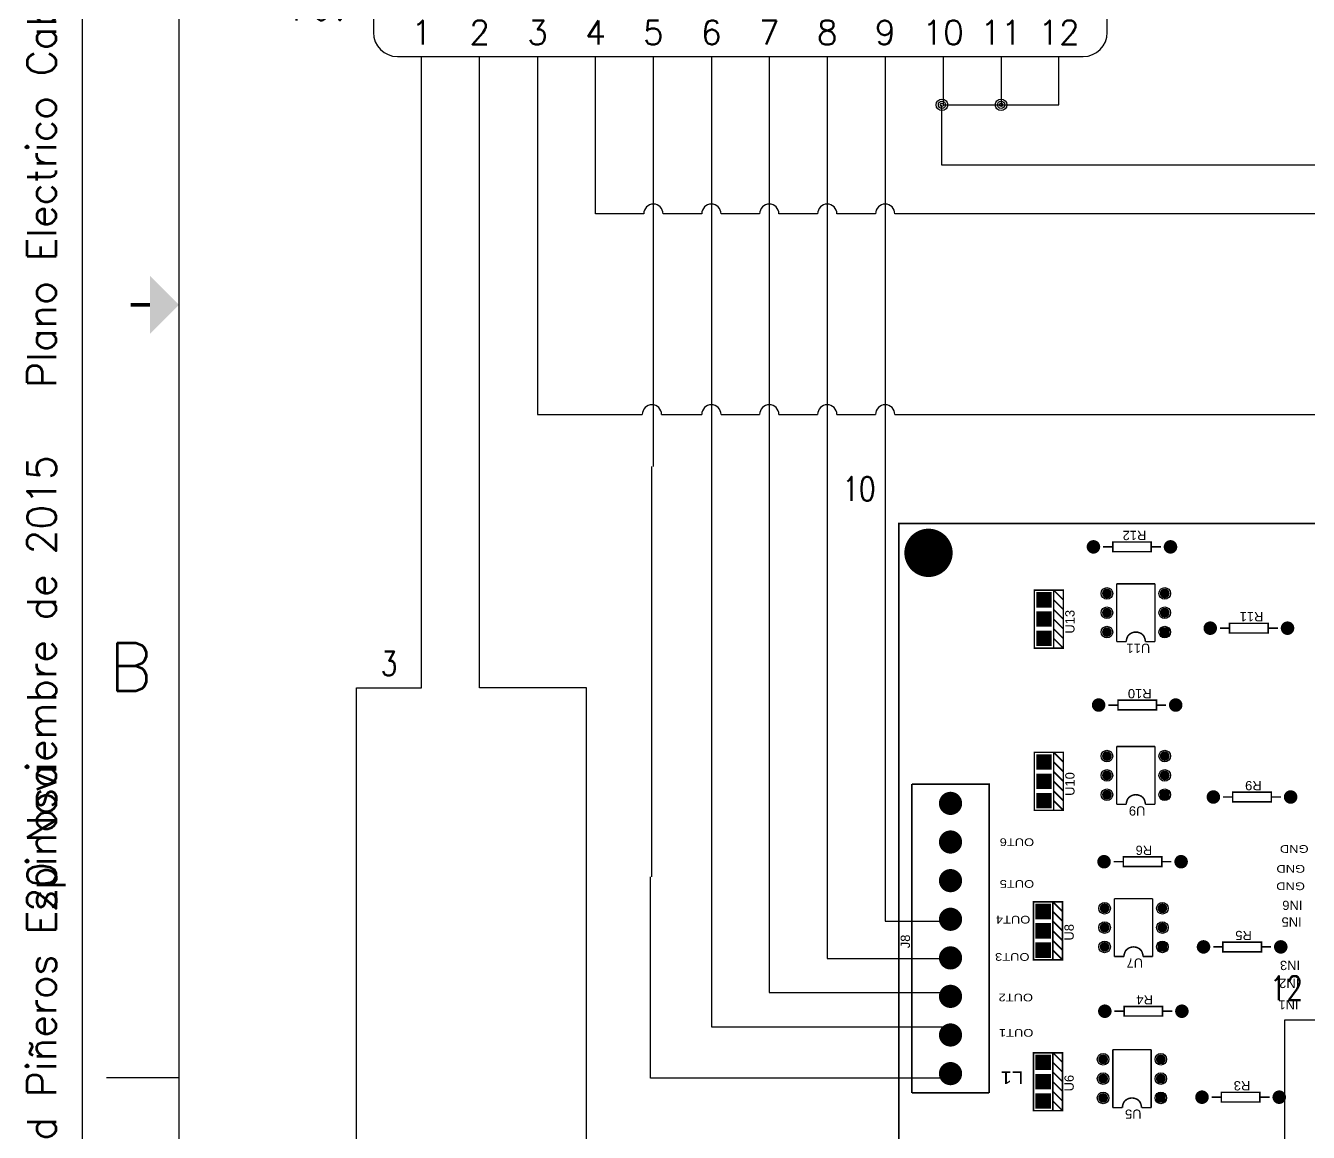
# Model space of a CAD drawing. Header units: inches. Extents: x -0.3 to 21, y 0 to 16.
# Drawn here: x -0.29 to 6.35, y 3.72 to 9.45 of the extents above; entities that cross this region are included whole.
import ezdxf
from ezdxf.enums import TextEntityAlignment as Align

# ---------------------------------------------------------------- set-up
doc = ezdxf.new("R2010")
doc.units = ezdxf.units.IN
doc.header["$MEASUREMENT"] = 0
for name, color, linetype in [('12632256', 7, 'Continuous'), ('BLK_18AWG', 7, 'Continuous'), ('MISC', 250, 'Continuous'), ('SYMS', 7, 'Continuous'), ('TAGS', 250, 'Continuous'), ('TERMS', 250, 'Continuous'), ('Title Block', 7, 'Continuous'), ('Viewport', 7, 'Continuous'), ('WIRENO', 250, 'Continuous')]:
    doc.layers.add(name, color=color, linetype=linetype)
doc.styles.add('Roman', font='romans')
doc.styles.add('WD', font='romans.shx')

# ---------------------------------------------------------------- blocks, each defined once
blk = doc.blocks.new('ANSI_border_C')
at = {"layer": 'Title Block'}
for p, q in [((0, 16), (0, 0)), ((0.5, 15.25), (0.5, 0.75)), ((0.125, 4), (0.5, 4))]:
    blk.add_line(p, q, dxfattribs=at)
at = {"layer": 'Title Block', "const_width": 0.02}
blk.add_lwpolyline([(0.25, 8), (0.35, 8)], dxfattribs=at)
at = {"layer": 'Title Block'}
blk.add_solid([(0.35, 7.85), (0.35, 8.15), (0.5, 8)], dxfattribs=at)
at = {"layer": 'Title Block', "style": 'Roman'}
blk.add_text('B', height=0.25, dxfattribs=at).set_placement((0.25, 6.125), align=Align.MIDDLE_CENTER)
blk = doc.blocks.new('ANSI_tblock_desc_C')
at = {"color": 0, "style": 'Roman', "flags": 8}
for tag, p in [('FNAME', (-20.6363, 6.8195)), ('REVDATE', (-20.6363, 4.1057)), ('USER', (-20.6363, 1.4768))]:
    blk.add_attdef(tag, p, '', height=0.15, rotation=90, dxfattribs=at)
at = {"style": 'WD'}
for tag, p in [('PROJDESC', (-2.125, 1.5)), ('TITLE1', (-2.125, 1.095)), ('TITLE2', (-2.125, 0.785))]:
    blk.add_attdef(tag, text='', height=0.08, dxfattribs=at).set_placement(p, align=Align.CENTER)
for tag, p in [('FSCM_NO', (-3.4004, 0.3365)), ('DWG_NO', (-1.6588, 0.3365)), ('SIZE', (-4.1624, 0.3198)), ('REV', (-0.2648, 0.3031)), ('SCALE', (-3.6344, 0.0688)), ('SHEET', (-0.8829, 0.0925))]:
    blk.add_attdef(tag, p, '', height=0.065, dxfattribs=at)
at = {"style": 'WD', "flags": 1}
blk.add_attdef('WD_TB', (-5.5702, 0.1772), '', height=0.086, dxfattribs=at)
blk = doc.blocks.new('EPAD')
at = {"const_width": 0.5}
blk.add_lwpolyline([(-0.25, 0, 1), (0.25, 0, 1)], format="xyb", close=True, dxfattribs=at)
blk = doc.blocks.new('RPAD')
blk.add_trace([(-0.5, -0.5), (-0.5, 0.5), (0.5, -0.5), (0.5, 0.5)])
blk = doc.blocks.new('VCN1_1PJ_2C36')
at = {"layer": 'SYMS'}
for p, q in [((-0.25, 0.25), (-0.25, -0.125)), ((3.55, 0.25), (-0.25, 0.25)), ((3.55, -0.125), (3.55, 0.25)), ((-0.25, 0), (3.55, 0)), ((-0.125, -0.25), (3.425, -0.25))]:
    blk.add_line(p, q, dxfattribs=at)
for centre, start, end in [((-0.125, -0.125), 180, 270), ((3.425, -0.125), 270, 360)]:
    blk.add_arc(centre, 0.125, start, end, dxfattribs=at)
at = {"style": 'WD', "flags": 1}
blk.add_attdef('WD_JUMPERS', (0, 0), '', height=0.01, dxfattribs=at)
at = {"layer": 'SYMS', "linetype": 'Continuous', "style": 'WD', "flags": 8}
for tag, p in [('TERMDESC01J', (-0.05, 0.35)), ('TERMDESC02J', (0.25, 0.35)), ('TERMDESC03J', (0.55, 0.35)), ('TERMDESC04J', (0.85, 0.35)), ('TERMDESC05J', (1.15, 0.35)), ('TERMDESC06J', (1.45, 0.35)), ('TERMDESC07J', (1.75, 0.35)), ('TERMDESC08J', (2.05, 0.35)), ('TERMDESC09J', (2.35, 0.35)), ('TERMDESC10J', (2.65, 0.35)), ('TERMDESC11J', (2.95, 0.35)), ('TERMDESC12J', (3.25, 0.35))]:
    blk.add_attdef(tag, p, '', height=0.1, rotation=90, dxfattribs=at)
for tag, p in [('X2WIRE01J', (0.05, 0.35)), ('X2WIRE02J', (0.35, 0.35)), ('X2WIRE03J', (0.65, 0.35)), ('X2WIRE04J', (0.95, 0.35)), ('X2WIRE05J', (1.25, 0.35)), ('X2WIRE06J', (1.55, 0.35)), ('X2WIRE07J', (1.85, 0.35)), ('X2WIRE08J', (2.15, 0.35)), ('X2WIRE09J', (2.45, 0.35)), ('X2WIRE10J', (2.75, 0.35)), ('X2WIRE11J', (3.05, 0.35)), ('X2WIRE12J', (3.35, 0.35))]:
    blk.add_attdef(tag, text='', height=0.1, rotation=90, dxfattribs=at).set_placement(p, align=Align.TOP_LEFT)
at = {"layer": 'SYMS', "style": 'WD', "width": 0.7}
for tag, p in [('INST', (-0.3813, 0.8123)), ('LOC', (-0.3813, 0.6427)), ('DESC1', (-0.375, 0.4687)), ('DESC2', (-0.375, 0.2875)), ('DESC3', (-0.375, 0.1125)), ('XREF', (-0.375, -0.2375))]:
    blk.add_attdef(tag, text='', height=0.125, dxfattribs=at).set_placement(p, align=Align.RIGHT)
at = {"layer": 'SYMS', "style": 'WD'}
for tag, p, flags in [('ACE_FLAG', (-0.2071, 0.4342), 9), ('FAMILY', (-0.1942, 0.4074), 9), ('X2TERM01J', (0, 0.25), 1), ('X2TERM02J', (0.3, 0.25), 1), ('X2TERM03J', (0.6, 0.25), 1), ('X2TERM04J', (0.9, 0.25), 1), ('X2TERM05J', (1.2, 0.25), 1), ('X2TERM06J', (1.5, 0.25), 1), ('X2TERM07J', (1.8, 0.25), 1), ('X2TERM08J', (2.1, 0.25), 1), ('X2TERM09J', (2.4, 0.25), 1), ('X2TERM10J', (2.7, 0.25), 1), ('X2TERM11J', (3, 0.25), 1), ('X2TERM12J', (3.3, 0.25), 1), ('WDBLKNAM', (0.175, 0.125), 9), ('GENDER', (0.1093, 0.0795), 9), ('X1LINK', (3.675, 0), 1), ('X8TERM01P', (0, -0.25), 1), ('X8TERM02P', (0.3, -0.25), 1), ('X8TERM03P', (0.6, -0.25), 1), ('X8TERM04P', (0.9, -0.25), 1), ('X8TERM05P', (1.2, -0.25), 1), ('X8TERM06P', (1.5, -0.25), 1), ('X8TERM07P', (1.8, -0.25), 1), ('X8TERM08P', (2.1, -0.25), 1), ('X8TERM09P', (2.4, -0.25), 1), ('X8TERM10P', (2.7, -0.25), 1), ('X8TERM11P', (3, -0.25), 1), ('X8TERM12P', (3.3, -0.25), 1)]:
    blk.add_attdef(tag, p, '', height=0.01, dxfattribs=dict(at, flags=flags))
at = {"layer": 'SYMS', "linetype": 'Continuous', "style": 'WD', "flags": 9}
for tag, p in [('MFG', (-0.1711, 0.3438)), ('CAT', (-0.1692, 0.3632)), ('ASSYCODE', (-0.1875, 0.3125))]:
    blk.add_attdef(tag, text='', height=0.01, dxfattribs=at).set_placement(p, align=Align.CENTER)
at = {"layer": 'SYMS', "color": 7, "style": 'WD'}
for tag, p in [('X2_TINY_DOT_DONT_REMOVE_01J', (0, 0.25)), ('X2_TINY_DOT_DONT_REMOVE_02J', (0.3, 0.25)), ('X2_TINY_DOT_DONT_REMOVE_03J', (0.6, 0.25)), ('X2_TINY_DOT_DONT_REMOVE_04J', (0.9, 0.25)), ('X2_TINY_DOT_DONT_REMOVE_05J', (1.2, 0.25)), ('X2_TINY_DOT_DONT_REMOVE_06J', (1.5, 0.25)), ('X2_TINY_DOT_DONT_REMOVE_07J', (1.8, 0.25)), ('X2_TINY_DOT_DONT_REMOVE_08J', (2.1, 0.25)), ('X2_TINY_DOT_DONT_REMOVE_09J', (2.4, 0.25)), ('X2_TINY_DOT_DONT_REMOVE_10J', (2.7, 0.25)), ('X2_TINY_DOT_DONT_REMOVE_11J', (3, 0.25)), ('X2_TINY_DOT_DONT_REMOVE_12J', (3.3, 0.25)), ('X8_TINY_DOT_DONT_REMOVE_01P', (0, -0.25)), ('X8_TINY_DOT_DONT_REMOVE_02P', (0.3, -0.25)), ('X8_TINY_DOT_DONT_REMOVE_03P', (0.6, -0.25)), ('X8_TINY_DOT_DONT_REMOVE_04P', (0.9, -0.25)), ('X8_TINY_DOT_DONT_REMOVE_05P', (1.2, -0.25)), ('X8_TINY_DOT_DONT_REMOVE_06P', (1.5, -0.25)), ('X8_TINY_DOT_DONT_REMOVE_07P', (1.8, -0.25)), ('X8_TINY_DOT_DONT_REMOVE_08P', (2.1, -0.25)), ('X8_TINY_DOT_DONT_REMOVE_09P', (2.4, -0.25)), ('X8_TINY_DOT_DONT_REMOVE_10P', (2.7, -0.25)), ('X8_TINY_DOT_DONT_REMOVE_11P', (3, -0.25)), ('X8_TINY_DOT_DONT_REMOVE_12P', (3.3, -0.25))]:
    blk.add_attdef(tag, p, '', height=0.0001, dxfattribs=at)
at = {"layer": 'SYMS', "linetype": 'Continuous', "style": 'WD'}
for tag, flags, p in [('TERM01J', 9, (0, 0.125)), ('TERM02J', 9, (0.3, 0.125)), ('TERM03J', 9, (0.6, 0.125)), ('TERM04J', 9, (0.9, 0.125)), ('TERM05J', 9, (1.2, 0.125)), ('TERM06J', 9, (1.5, 0.125)), ('TERM07J', 9, (1.8, 0.125)), ('TERM08J', 9, (2.1, 0.125)), ('TERM09J', 9, (2.4, 0.125)), ('TERM10J', 9, (2.7, 0.125)), ('TERM11J', 9, (3, 0.125)), ('TERM12J', 9, (3.3, 0.125)), ('TERM01P', 8, (0, -0.125)), ('TERM02P', 8, (0.3, -0.125)), ('TERM03P', 8, (0.6, -0.125)), ('TERM04P', 8, (0.9, -0.125)), ('TERM05P', 8, (1.2, -0.125)), ('TERM06P', 8, (1.5, -0.125)), ('TERM07P', 8, (1.8, -0.125)), ('TERM08P', 8, (2.1, -0.125)), ('TERM09P', 8, (2.4, -0.125)), ('TERM10P', 8, (2.7, -0.125)), ('TERM11P', 8, (3, -0.125)), ('TERM12P', 8, (3.3, -0.125))]:
    blk.add_attdef(tag, text='', height=0.125, dxfattribs=dict(at, flags=flags)).set_placement(p, align=Align.MIDDLE_CENTER)
at = {"layer": 'SYMS', "style": 'WD'}
blk.add_attdef('TAG1', text='', height=0.125, dxfattribs=at).set_placement((-0.375, -0.0625), align=Align.RIGHT)
at = {"layer": 'SYMS', "linetype": 'Continuous', "style": 'WD', "flags": 8}
for tag, p in [('TERMDESC01P', (-0.05, -0.35)), ('TERMDESC02P', (0.25, -0.35)), ('TERMDESC03P', (0.55, -0.35)), ('TERMDESC04P', (0.85, -0.35)), ('TERMDESC05P', (1.15, -0.35)), ('TERMDESC06P', (1.45, -0.35)), ('TERMDESC07P', (1.75, -0.35)), ('TERMDESC08P', (2.05, -0.35)), ('TERMDESC09P', (2.35, -0.35)), ('TERMDESC10P', (2.65, -0.35)), ('TERMDESC11P', (2.95, -0.35)), ('TERMDESC12P', (3.25, -0.35))]:
    blk.add_attdef(tag, text='', height=0.1, rotation=90, dxfattribs=at).set_placement(p, align=Align.RIGHT)
for tag, p in [('X8WIRE01P', (0.05, -0.35)), ('X8WIRE02P', (0.35, -0.35)), ('X8WIRE03P', (0.65, -0.35)), ('X8WIRE04P', (0.95, -0.35)), ('X8WIRE05P', (1.25, -0.35)), ('X8WIRE06P', (1.55, -0.35)), ('X8WIRE07P', (1.85, -0.35)), ('X8WIRE08P', (2.15, -0.35)), ('X8WIRE09P', (2.45, -0.35)), ('X8WIRE10P', (2.75, -0.35)), ('X8WIRE11P', (3.05, -0.35)), ('X8WIRE12P', (3.35, -0.35))]:
    blk.add_attdef(tag, text='', height=0.1, rotation=90, dxfattribs=at).set_placement(p, align=Align.TOP_RIGHT)
blk = doc.blocks.new('WDDOT')
for radius in [0.03, 0.0187, 0.00929]:
    blk.add_circle((0, 0), radius)
blk = doc.blocks.new('WD_WNH')
at = {"linetype": 'Continuous', "style": 'WD', "width": 0.8}
blk.add_attdef('WIRENO', text='', height=0.125, dxfattribs=at).set_placement((0, 0.0625), align=Align.CENTER)
at = {"style": 'WD', "flags": 1}
for tag, p in [('W01USER', (0, 0.0781)), ('W02USER', (0, 0.0703)), ('W03USER', (0, 0.0625)), ('W04USER', (0, 0.0547)), ('W05USER', (0, 0.0469)), ('W06USER', (0, 0.0391)), ('W07USER', (0, 0.0312)), ('W08USER', (0, 0.0234)), ('W09USER', (0, 0.0156)), ('W10USER', (0, 0.0078))]:
    blk.add_attdef(tag, text='', height=0.005, dxfattribs=at).set_placement(p, align=Align.CENTER)
blk = doc.blocks.new('WD_WNV')
at = {"style": 'WD', "flags": 1}
for tag, p in [('W01USER', (-0.0625, 0.0938)), ('W02USER', (-0.0625, 0.0859)), ('W03USER', (-0.0625, 0.0781)), ('W04USER', (-0.0625, 0.0703)), ('W05USER', (-0.0625, 0.0625)), ('W06USER', (-0.0625, 0.0547)), ('W07USER', (-0.0625, 0.0469)), ('W08USER', (-0.0625, 0.0391)), ('W09USER', (-0.0625, 0.0312)), ('W10USER', (-0.0625, 0.0234))]:
    blk.add_attdef(tag, text='', height=0.005, dxfattribs=at).set_placement(p, align=Align.CENTER)
at = {"linetype": 'Continuous', "style": 'WD', "width": 0.8}
blk.add_attdef('WIRENO', text='', height=0.125, dxfattribs=at).set_placement((-0.05, 0), align=Align.MIDDLE_RIGHT)

msp = doc.modelspace()

# ---------------------------------------------------------------- linework, layer by layer
at = {"const_width": 0.008}
for points in [[(6.6633, 2.2578), (6.6633, 6.8678), (4.2273, 6.8678), (4.2273, 2.2578), (6.6633, 2.2578)], [(5.5343, 6.7218), (5.5343, 6.7718), (5.3353, 6.7718), (5.3353, 6.7218), (5.5343, 6.7218)], [(5.2853, 6.7468), (5.3353, 6.7468)], [(5.5343, 6.7468), (5.5843, 6.7468)], [(5.0293, 6.2228), (5.0293, 6.5228), (4.9293, 6.5228), (4.9293, 6.2228), (5.0293, 6.2228)], [(5.0293, 6.5228), (5.0793, 6.5228), (5.0793, 6.2228), (5.0293, 6.2228)], [(5.0293, 6.5228), (5.0793, 6.4728)], [(5.5543, 6.5558), (5.3553, 6.5558)], [(5.3553, 6.2558), (5.3553, 6.5558)], [(5.5543, 6.2558), (5.5543, 6.5558)], [(5.0293, 6.4728), (5.0793, 6.4228)], [(5.0293, 6.4228), (5.0793, 6.3728)], [(5.0293, 6.3728), (5.0793, 6.3228)], [(5.0293, 6.3228), (5.0793, 6.2728)], [(5.4543, 6.3058), (5.4443, 6.3048), (5.4353, 6.3018), (5.4273, 6.2978), (5.4193, 6.2918), (5.4133, 6.2848), (5.4093, 6.2758), (5.4063, 6.2658), (5.4053, 6.2558)], [(5.4543, 6.3058), (5.4643, 6.3048), (5.4743, 6.3018), (5.4833, 6.2978), (5.4903, 6.2918), (5.4963, 6.2848), (5.5003, 6.2758), (5.5033, 6.2658), (5.5043, 6.2558)], [(5.8903, 6.3258), (5.9403, 6.3258)], [(6.1403, 6.3008), (6.1403, 6.3508), (5.9403, 6.3508), (5.9403, 6.3008), (6.1403, 6.3008)], [(6.1403, 6.3258), (6.1903, 6.3258)], [(5.0293, 6.2728), (5.0793, 6.2228)], [(5.4053, 6.2558), (5.3553, 6.2558)], [(5.5543, 6.2558), (5.5043, 6.2558)], [(5.3123, 5.9278), (5.3623, 5.9278)], [(5.5613, 5.9028), (5.5613, 5.9528), (5.3623, 5.9528), (5.3623, 5.9028), (5.5613, 5.9028)], [(5.5613, 5.9278), (5.6113, 5.9278)], [(5.5543, 5.7138), (5.3553, 5.7138)], [(5.3553, 5.4138), (5.3553, 5.7138)], [(5.5543, 5.4138), (5.5543, 5.7138)], [(5.0293, 5.3828), (5.0293, 5.6828), (4.9293, 5.6828), (4.9293, 5.3828), (5.0293, 5.3828)], [(5.0293, 5.6828), (5.0793, 5.6828), (5.0793, 5.3828), (5.0293, 5.3828)], [(5.0293, 5.6828), (5.0793, 5.6328)], [(5.0293, 5.6328), (5.0793, 5.5828)], [(5.0293, 5.5828), (5.0793, 5.5328)], [(4.2953, 5.5188), (4.6953, 5.5188), (4.6953, 3.9198)], [(4.2953, 3.9198), (4.2953, 5.5188)], [(5.0293, 5.5328), (5.0793, 5.4828)], [(5.0293, 5.4828), (5.0793, 5.4328)], [(5.4543, 5.4638), (5.4443, 5.4628), (5.4353, 5.4598), (5.4273, 5.4558), (5.4193, 5.4498), (5.4133, 5.4428), (5.4093, 5.4338), (5.4063, 5.4238), (5.4053, 5.4138)], [(5.4543, 5.4638), (5.4643, 5.4628), (5.4743, 5.4598), (5.4833, 5.4558), (5.4903, 5.4498), (5.4963, 5.4428), (5.5003, 5.4338), (5.5033, 5.4238), (5.5043, 5.4138)], [(5.9063, 5.4518), (5.9563, 5.4518)], [(6.1563, 5.4268), (6.1563, 5.4768), (5.9563, 5.4768), (5.9563, 5.4268), (6.1563, 5.4268)], [(6.1563, 5.4518), (6.2063, 5.4518)], [(5.0293, 5.4328), (5.0793, 5.3828)], [(5.4053, 5.4138), (5.3553, 5.4138)], [(5.5543, 5.4138), (5.5043, 5.4138)], [(5.3403, 5.1168), (5.3903, 5.1168)], [(5.5893, 5.0918), (5.5893, 5.1418), (5.3903, 5.1418), (5.3903, 5.0918), (5.5893, 5.0918)], [(5.5893, 5.1168), (5.6393, 5.1168)], [(5.5423, 4.9258), (5.3433, 4.9258)], [(5.3433, 4.6258), (5.3433, 4.9258)], [(5.5423, 4.6258), (5.5423, 4.9258)], [(5.0253, 4.6088), (5.0253, 4.9088), (4.9253, 4.9088), (4.9253, 4.6088), (5.0253, 4.6088)], [(5.0253, 4.9088), (5.0753, 4.9088), (5.0753, 4.6088), (5.0253, 4.6088)], [(5.0253, 4.9088), (5.0753, 4.8588)], [(5.0253, 4.8588), (5.0753, 4.8088)], [(5.0253, 4.8088), (5.0753, 4.7588)], [(5.0253, 4.7588), (5.0753, 4.7088)], [(5.0253, 4.7088), (5.0753, 4.6588)], [(5.0253, 4.6588), (5.0753, 4.6088)], [(5.4433, 4.6758), (5.4333, 4.6748), (5.4233, 4.6718), (5.4153, 4.6678), (5.4073, 4.6618), (5.4013, 4.6548), (5.3973, 4.6458), (5.3943, 4.6358), (5.3933, 4.6258)], [(5.4433, 4.6758), (5.4533, 4.6748), (5.4623, 4.6718), (5.4713, 4.6678), (5.4783, 4.6618), (5.4843, 4.6548), (5.4883, 4.6458), (5.4913, 4.6358), (5.4923, 4.6258)], [(5.8553, 4.6758), (5.9053, 4.6758)], [(6.1053, 4.6508), (6.1053, 4.7008), (5.9053, 4.7008), (5.9053, 4.6508), (6.1053, 4.6508)], [(6.1053, 4.6758), (6.1553, 4.6758)], [(5.3933, 4.6258), (5.3433, 4.6258)], [(5.5423, 4.6258), (5.4923, 4.6258)], [(5.3443, 4.3428), (5.3943, 4.3428)], [(5.5933, 4.3178), (5.5933, 4.3678), (5.3943, 4.3678), (5.3943, 4.3178), (5.5933, 4.3178)], [(5.5933, 4.3428), (5.6433, 4.3428)], [(5.0253, 3.8278), (5.0253, 4.1278), (4.9253, 4.1278), (4.9253, 3.8278), (5.0253, 3.8278)], [(5.0253, 4.1278), (5.0753, 4.1278), (5.0753, 3.8278), (5.0253, 3.8278)], [(5.0253, 4.1278), (5.0753, 4.0778)], [(5.5343, 4.1438), (5.3353, 4.1438)], [(5.3353, 3.8438), (5.3353, 4.1438)], [(5.5343, 3.8438), (5.5343, 4.1438)], [(5.0253, 4.0778), (5.0753, 4.0278)], [(5.0253, 4.0278), (5.0753, 3.9778)], [(4.2953, 3.9198), (4.6953, 3.9198)], [(5.0253, 3.9778), (5.0753, 3.9278)], [(5.0253, 3.9278), (5.0753, 3.8778)], [(6.0973, 3.8728), (6.0973, 3.9228), (5.8973, 3.9228), (5.8973, 3.8728), (6.0973, 3.8728)], [(5.0253, 3.8778), (5.0753, 3.8278)], [(5.4353, 3.8938), (5.4253, 3.8928), (5.4153, 3.8898), (5.4073, 3.8858), (5.3993, 3.8798), (5.3933, 3.8728), (5.3893, 3.8638), (5.3863, 3.8538), (5.3853, 3.8438)], [(5.4353, 3.8938), (5.4453, 3.8928), (5.4543, 3.8898), (5.4633, 3.8858), (5.4703, 3.8798), (5.4763, 3.8728), (5.4803, 3.8638), (5.4833, 3.8538), (5.4843, 3.8438)], [(5.8473, 3.8978), (5.8973, 3.8978)], [(6.0973, 3.8978), (6.1473, 3.8978)], [(5.3853, 3.8438), (5.3353, 3.8438)], [(5.5343, 3.8438), (5.4843, 3.8438)]]:
    msp.add_lwpolyline(points, dxfattribs=at)
msp.add_lwpolyline([(6.6453, 2.6168), (6.6453, 4.2968), (6.2253, 4.2968), (6.2253, 2.6168), (6.6453, 2.6168)])
for centre, radius in [((4.3813, 6.7158), 0.03), ((5.2353, 6.7468), 0.025), ((5.6343, 6.7468), 0.025), ((5.3053, 6.5058), 0.03), ((5.6043, 6.5058), 0.03), ((4.9793, 6.4728), 0.025), ((4.9793, 6.3728), 0.025), ((5.3053, 6.4058), 0.03), ((5.6043, 6.4058), 0.03), ((5.3053, 6.3058), 0.03), ((5.6043, 6.3058), 0.03), ((5.8403, 6.3258), 0.025), ((6.2403, 6.3258), 0.025), ((4.9793, 6.2728), 0.025), ((5.2623, 5.9278), 0.025), ((5.6613, 5.9278), 0.025), ((4.9793, 5.6328), 0.025), ((5.3053, 5.6638), 0.03), ((5.6043, 5.6638), 0.03), ((5.3053, 5.5638), 0.03), ((5.6043, 5.5638), 0.03), ((4.9793, 5.5328), 0.025), ((4.4953, 5.4188), 0.03), ((4.9793, 5.4328), 0.025), ((5.3053, 5.4638), 0.03), ((5.6043, 5.4638), 0.03), ((5.8563, 5.4518), 0.025), ((6.2563, 5.4518), 0.025), ((4.4953, 5.2188), 0.03), ((5.2903, 5.1168), 0.025), ((5.6893, 5.1168), 0.025), ((4.4953, 5.0188), 0.03), ((4.4953, 4.8188), 0.03), ((4.9753, 4.8588), 0.025), ((5.2933, 4.8758), 0.03), ((5.5923, 4.8758), 0.03), ((4.9753, 4.7588), 0.025), ((5.2933, 4.7758), 0.03), ((5.5923, 4.7758), 0.03), ((4.9753, 4.6588), 0.025), ((5.2933, 4.6758), 0.03), ((5.5923, 4.6758), 0.03), ((5.8053, 4.6758), 0.025), ((6.2053, 4.6758), 0.025), ((4.4953, 4.6188), 0.03), ((4.4953, 4.4198), 0.03), ((5.2943, 4.3428), 0.025), ((5.6933, 4.3428), 0.025), ((4.4953, 4.2198), 0.03), ((5.2853, 4.0938), 0.03), ((5.5843, 4.0938), 0.03), ((4.9753, 4.0778), 0.025), ((4.4953, 4.0198), 0.03), ((4.9753, 3.9778), 0.025), ((5.2853, 3.9938), 0.03), ((5.5843, 3.9938), 0.03), ((5.2853, 3.8938), 0.03), ((5.5843, 3.8938), 0.03), ((5.7973, 3.8978), 0.025), ((6.1973, 3.8978), 0.025), ((4.9753, 3.8778), 0.025)]:
    msp.add_circle(centre, radius)
at = {"layer": 'BLK_18AWG'}
for p, q in [((1.757, 6.0176), (1.757, 9.2851)), ((2.057, 6.0176), (2.057, 9.2851)), ((2.357, 9.2851), (2.357, 7.4323)), ((2.657, 8.4712), (2.657, 9.2851)), ((2.957, 7.162), (2.957, 9.2851)), ((3.257, 9.2851), (3.257, 4.2621)), ((3.557, 9.2851), (3.557, 4.4392)), ((3.857, 9.2851), (3.857, 4.6163)), ((4.157, 9.2851), (4.157, 4.8095)), ((4.457, 9.2851), (4.457, 9.0351)), ((4.757, 9.2851), (4.757, 9.0351)), ((5.057, 9.0351), (5.057, 9.2851)), ((4.4511, 8.7235), (4.4511, 9.0351)), ((4.457, 9.0351), (4.757, 9.0351)), ((4.757, 9.0351), (5.057, 9.0351)), ((6.5106, 8.7235), (4.4511, 8.7235)), ((2.907, 8.4712), (2.657, 8.4712)), ((3.207, 8.4712), (3.007, 8.4712)), ((3.507, 8.4712), (3.307, 8.4712)), ((3.807, 8.4712), (3.607, 8.4712)), ((4.107, 8.4712), (3.907, 8.4712)), ((8.2282, 8.4712), (4.207, 8.4712)), ((2.357, 7.4323), (2.8994, 7.4323)), ((2.9994, 7.4323), (3.207, 7.4323)), ((3.307, 7.4323), (3.507, 7.4323)), ((3.607, 7.4323), (3.807, 7.4323)), ((3.907, 7.4323), (4.107, 7.4323)), ((4.207, 7.4323), (8.196, 7.4323)), ((2.9494, 5.039), (2.9494, 7.162)), ((1.4198, 2.7501), (1.4198, 6.0176)), ((1.4198, 6.0176), (1.757, 6.0176)), ((2.6107, 6.0176), (2.057, 6.0176)), ((2.6107, 2.7501), (2.6107, 6.0176)), ((2.9419, 3.9971), (2.9419, 5.039)), ((4.157, 4.8095), (4.4764, 4.8095)), ((3.857, 4.6163), (4.4925, 4.6163)), ((3.557, 4.4392), (4.5086, 4.4392)), ((3.257, 4.2621), (4.5086, 4.2621)), ((4.4756, 3.9971), (2.9419, 3.9971))]:
    msp.add_line(p, q, dxfattribs=at)
for centre in [(2.957, 8.4712), (3.257, 8.4712), (3.557, 8.4712), (3.857, 8.4712), (4.157, 8.4712), (2.9494, 7.4323), (3.257, 7.4323), (3.557, 7.4323), (3.857, 7.4323), (4.157, 7.4323)]:
    msp.add_arc(centre, 0.05, 0, 180, dxfattribs=at)

# ---------------------------------------------------------------- block references
ref = msp.add_blockref('ANSI_tblock_desc_C', (20.5, 0.75))
ref.add_attrib('FNAME', 'Plano Electrico Cabina Extractora de Gases y Humos 110V', (-0.1363, 7.5695), dxfattribs={"color": 0, "height": 0.15, "rotation": 90, "style": 'Roman', "flags": 8})
ref.add_attrib('REVDATE', '20 Noviembre de 2015', (-0.1363, 4.8557), dxfattribs={"color": 0, "height": 0.15, "rotation": 90, "style": 'Roman', "flags": 8})
ref.add_attrib('USER', 'Ing. Juan David Piñeros Espinosa', (-0.1363, 2.2268), dxfattribs={"color": 0, "height": 0.15, "rotation": 90, "style": 'Roman', "flags": 8})
ref = msp.add_blockref('VCN1_1PJ_2C36', (1.757, 9.5351))
ref.add_attrib('TAG1', 'PJ?', dxfattribs={"layer": 'TAGS', "height": 0.125, "style": 'WD'}).set_placement((1.382, 9.4726), align=Align.RIGHT)
ref.add_attrib('X8_TINY_DOT_DONT_REMOVE_01P', '.', (1.757, 9.2851), dxfattribs={"layer": 'MISC', "color": 7, "height": 0.0001, "style": 'WD'})
ref.add_attrib('X2_TINY_DOT_DONT_REMOVE_01J', '.', (1.757, 9.7851), dxfattribs={"layer": 'MISC', "color": 7, "height": 0.0001, "style": 'WD'})
ref.add_attrib('TERM01P', '1', dxfattribs={"layer": 'TERMS', "linetype": 'Continuous', "height": 0.125, "style": 'WD', "flags": 8}).set_placement((1.757, 9.4101), align=Align.MIDDLE_CENTER)
ref.add_attrib('X8_TINY_DOT_DONT_REMOVE_02P', '.', (2.057, 9.2851), dxfattribs={"layer": 'MISC', "color": 7, "height": 0.0001, "style": 'WD'})
ref.add_attrib('X2_TINY_DOT_DONT_REMOVE_02J', '.', (2.057, 9.7851), dxfattribs={"layer": 'MISC', "color": 7, "height": 0.0001, "style": 'WD'})
ref.add_attrib('TERM02P', '2', dxfattribs={"layer": 'TERMS', "linetype": 'Continuous', "height": 0.125, "style": 'WD', "flags": 8}).set_placement((2.057, 9.4101), align=Align.MIDDLE_CENTER)
ref.add_attrib('X8_TINY_DOT_DONT_REMOVE_03P', '.', (2.357, 9.2851), dxfattribs={"layer": 'MISC', "color": 7, "height": 0.0001, "style": 'WD'})
ref.add_attrib('X2_TINY_DOT_DONT_REMOVE_03J', '.', (2.357, 9.7851), dxfattribs={"layer": 'MISC', "color": 7, "height": 0.0001, "style": 'WD'})
ref.add_attrib('TERM03P', '3', dxfattribs={"layer": 'TERMS', "linetype": 'Continuous', "height": 0.125, "style": 'WD', "flags": 8}).set_placement((2.357, 9.4101), align=Align.MIDDLE_CENTER)
ref.add_attrib('X8_TINY_DOT_DONT_REMOVE_04P', '.', (2.657, 9.2851), dxfattribs={"layer": 'MISC', "color": 7, "height": 0.0001, "style": 'WD'})
ref.add_attrib('X2_TINY_DOT_DONT_REMOVE_04J', '.', (2.657, 9.7851), dxfattribs={"layer": 'MISC', "color": 7, "height": 0.0001, "style": 'WD'})
ref.add_attrib('TERM04P', '4', dxfattribs={"layer": 'TERMS', "linetype": 'Continuous', "height": 0.125, "style": 'WD', "flags": 8}).set_placement((2.657, 9.4101), align=Align.MIDDLE_CENTER)
ref.add_attrib('X8_TINY_DOT_DONT_REMOVE_05P', '.', (2.957, 9.2851), dxfattribs={"layer": 'MISC', "color": 7, "height": 0.0001, "style": 'WD'})
ref.add_attrib('X2_TINY_DOT_DONT_REMOVE_05J', '.', (2.957, 9.7851), dxfattribs={"layer": 'MISC', "color": 7, "height": 0.0001, "style": 'WD'})
ref.add_attrib('TERM05P', '5', dxfattribs={"layer": 'TERMS', "linetype": 'Continuous', "height": 0.125, "style": 'WD', "flags": 8}).set_placement((2.957, 9.4101), align=Align.MIDDLE_CENTER)
ref.add_attrib('X8_TINY_DOT_DONT_REMOVE_06P', '.', (3.257, 9.2851), dxfattribs={"layer": 'MISC', "color": 7, "height": 0.0001, "style": 'WD'})
ref.add_attrib('X2_TINY_DOT_DONT_REMOVE_06J', '.', (3.257, 9.7851), dxfattribs={"layer": 'MISC', "color": 7, "height": 0.0001, "style": 'WD'})
ref.add_attrib('TERM06P', '6', dxfattribs={"layer": 'TERMS', "linetype": 'Continuous', "height": 0.125, "style": 'WD', "flags": 8}).set_placement((3.257, 9.4101), align=Align.MIDDLE_CENTER)
ref.add_attrib('X8_TINY_DOT_DONT_REMOVE_07P', '.', (3.557, 9.2851), dxfattribs={"layer": 'MISC', "color": 7, "height": 0.0001, "style": 'WD'})
ref.add_attrib('X2_TINY_DOT_DONT_REMOVE_07J', '.', (3.557, 9.7851), dxfattribs={"layer": 'MISC', "color": 7, "height": 0.0001, "style": 'WD'})
ref.add_attrib('TERM07P', '7', dxfattribs={"layer": 'TERMS', "linetype": 'Continuous', "height": 0.125, "style": 'WD', "flags": 8}).set_placement((3.557, 9.4101), align=Align.MIDDLE_CENTER)
ref.add_attrib('X8_TINY_DOT_DONT_REMOVE_08P', '.', (3.857, 9.2851), dxfattribs={"layer": 'MISC', "color": 7, "height": 0.0001, "style": 'WD'})
ref.add_attrib('X2_TINY_DOT_DONT_REMOVE_08J', '.', (3.857, 9.7851), dxfattribs={"layer": 'MISC', "color": 7, "height": 0.0001, "style": 'WD'})
ref.add_attrib('TERM08P', '8', dxfattribs={"layer": 'TERMS', "linetype": 'Continuous', "height": 0.125, "style": 'WD', "flags": 8}).set_placement((3.857, 9.4101), align=Align.MIDDLE_CENTER)
ref.add_attrib('X8_TINY_DOT_DONT_REMOVE_09P', '.', (4.157, 9.2851), dxfattribs={"layer": 'MISC', "color": 7, "height": 0.0001, "style": 'WD'})
ref.add_attrib('X2_TINY_DOT_DONT_REMOVE_09J', '.', (4.157, 9.7851), dxfattribs={"layer": 'MISC', "color": 7, "height": 0.0001, "style": 'WD'})
ref.add_attrib('TERM09P', '9', dxfattribs={"layer": 'TERMS', "linetype": 'Continuous', "height": 0.125, "style": 'WD', "flags": 8}).set_placement((4.157, 9.4101), align=Align.MIDDLE_CENTER)
ref.add_attrib('X8_TINY_DOT_DONT_REMOVE_10P', '.', (4.457, 9.2851), dxfattribs={"layer": 'MISC', "color": 7, "height": 0.0001, "style": 'WD'})
ref.add_attrib('X2_TINY_DOT_DONT_REMOVE_10J', '.', (4.457, 9.7851), dxfattribs={"layer": 'MISC', "color": 7, "height": 0.0001, "style": 'WD'})
ref.add_attrib('TERM10P', '10', dxfattribs={"layer": 'TERMS', "linetype": 'Continuous', "height": 0.125, "style": 'WD', "flags": 8}).set_placement((4.457, 9.4101), align=Align.MIDDLE_CENTER)
ref.add_attrib('X8_TINY_DOT_DONT_REMOVE_11P', '.', (4.757, 9.2851), dxfattribs={"layer": 'MISC', "color": 7, "height": 0.0001, "style": 'WD'})
ref.add_attrib('X2_TINY_DOT_DONT_REMOVE_11J', '.', (4.757, 9.7851), dxfattribs={"layer": 'MISC', "color": 7, "height": 0.0001, "style": 'WD'})
ref.add_attrib('TERM11P', '11', dxfattribs={"layer": 'TERMS', "linetype": 'Continuous', "height": 0.125, "style": 'WD', "flags": 8}).set_placement((4.757, 9.4101), align=Align.MIDDLE_CENTER)
ref.add_attrib('X8_TINY_DOT_DONT_REMOVE_12P', '.', (5.057, 9.2851), dxfattribs={"layer": 'MISC', "color": 7, "height": 0.0001, "style": 'WD'})
ref.add_attrib('X2_TINY_DOT_DONT_REMOVE_12J', '.', (5.057, 9.7851), dxfattribs={"layer": 'MISC', "color": 7, "height": 0.0001, "style": 'WD'})
ref.add_attrib('TERM12P', '12', dxfattribs={"layer": 'TERMS', "linetype": 'Continuous', "height": 0.125, "style": 'WD', "flags": 8}).set_placement((5.057, 9.4101), align=Align.MIDDLE_CENTER)
for name, p, xscale, yscale, rotation in [('EPAD', (4.3813, 6.7158), 0.25, 0.25, 89.99999999999999), ('EPAD', (5.2353, 6.7468), 0.07, 0.07, 89.99999999999999), ('EPAD', (5.6343, 6.7468), 0.07, 0.07, 89.99999999999999), ('RPAD', (4.9793, 6.4728), 0.08, 0.08, 270), ('EPAD', (5.3053, 6.5058), 0.05, 0.05, 89.99999999999999), ('EPAD', (5.6043, 6.5058), 0.05, 0.05, 89.99999999999999), ('RPAD', (4.9793, 6.3728), 0.08, 0.08, 270), ('EPAD', (5.3053, 6.4058), 0.05, 0.05, 89.99999999999999), ('EPAD', (5.6043, 6.4058), 0.05, 0.05, 89.99999999999999), ('RPAD', (4.9793, 6.2728), 0.08, 0.08, 270), ('EPAD', (5.3053, 6.3058), 0.05, 0.05, 89.99999999999999), ('RPAD', (5.6043, 6.3058), 0.05, 0.05, 89.99999999999999), ('EPAD', (5.8403, 6.3258), 0.07, 0.07, 89.99999999999999), ('EPAD', (6.2403, 6.3258), 0.07, 0.07, 89.99999999999999), ('EPAD', (5.2623, 5.9278), 0.07, 0.07, 89.99999999999999), ('EPAD', (5.6613, 5.9278), 0.07, 0.07, 89.99999999999999), ('RPAD', (4.9793, 5.6328), 0.08, 0.08, 270), ('EPAD', (5.3053, 5.6638), 0.05, 0.05, 89.99999999999999), ('EPAD', (5.6043, 5.6638), 0.05, 0.05, 89.99999999999999), ('EPAD', (5.3053, 5.5638), 0.05, 0.05, 89.99999999999999), ('EPAD', (5.6043, 5.5638), 0.05, 0.05, 89.99999999999999), ('RPAD', (4.9793, 5.5328), 0.08, 0.08, 270), ('EPAD', (4.4953, 5.4188), 0.12, 0.12, 89.99999999999999), ('RPAD', (4.9793, 5.4328), 0.08, 0.08, 270), ('EPAD', (5.3053, 5.4638), 0.05, 0.05, 89.99999999999999), ('RPAD', (5.6043, 5.4638), 0.05, 0.05, 89.99999999999999), ('EPAD', (5.8563, 5.4518), 0.07, 0.07, 89.99999999999999), ('EPAD', (6.2563, 5.4518), 0.07, 0.07, 89.99999999999999), ('EPAD', (4.4953, 5.2188), 0.12, 0.12, 89.99999999999999), ('EPAD', (5.2903, 5.1168), 0.07, 0.07, 89.99999999999999), ('EPAD', (5.6893, 5.1168), 0.07, 0.07, 89.99999999999999), ('EPAD', (4.4953, 5.0188), 0.12, 0.12, 89.99999999999999), ('EPAD', (4.4953, 4.8188), 0.12, 0.12, 89.99999999999999), ('RPAD', (4.9753, 4.8588), 0.08, 0.08, 270), ('EPAD', (5.2933, 4.8758), 0.05, 0.05, 89.99999999999999), ('EPAD', (5.5923, 4.8758), 0.05, 0.05, 89.99999999999999), ('RPAD', (4.9753, 4.7588), 0.08, 0.08, 270), ('EPAD', (5.2933, 4.7758), 0.05, 0.05, 89.99999999999999), ('EPAD', (5.5923, 4.7758), 0.05, 0.05, 89.99999999999999), ('EPAD', (4.4953, 4.6188), 0.12, 0.12, 89.99999999999999), ('RPAD', (4.9753, 4.6588), 0.08, 0.08, 270), ('EPAD', (5.2933, 4.6758), 0.05, 0.05, 89.99999999999999), ('RPAD', (5.5923, 4.6758), 0.05, 0.05, 89.99999999999999), ('EPAD', (5.8053, 4.6758), 0.07, 0.07, 89.99999999999999), ('EPAD', (6.2053, 4.6758), 0.07, 0.07, 89.99999999999999), ('EPAD', (4.4953, 4.4198), 0.12, 0.12, 89.99999999999999), ('EPAD', (5.2943, 4.3428), 0.07, 0.07, 89.99999999999999), ('EPAD', (5.6933, 4.3428), 0.07, 0.07, 89.99999999999999), ('EPAD', (4.4953, 4.2198), 0.12, 0.12, 89.99999999999999), ('RPAD', (4.9753, 4.0778), 0.08, 0.08, 270), ('EPAD', (5.2853, 4.0938), 0.05, 0.05, 89.99999999999999), ('EPAD', (5.5843, 4.0938), 0.05, 0.05, 89.99999999999999), ('EPAD', (4.4953, 4.0198), 0.12, 0.12, 89.99999999999999), ('RPAD', (4.9753, 3.9778), 0.08, 0.08, 270), ('EPAD', (5.2853, 3.9938), 0.05, 0.05, 89.99999999999999), ('EPAD', (5.5843, 3.9938), 0.05, 0.05, 89.99999999999999), ('EPAD', (5.2853, 3.8938), 0.05, 0.05, 89.99999999999999), ('RPAD', (5.5843, 3.8938), 0.05, 0.05, 89.99999999999999), ('EPAD', (5.7973, 3.8978), 0.07, 0.07, 89.99999999999999), ('EPAD', (6.1973, 3.8978), 0.07, 0.07, 89.99999999999999), ('RPAD', (4.9753, 3.8778), 0.08, 0.08, 270)]:
    msp.add_blockref(name, p, dxfattribs=dict(xscale=xscale, yscale=yscale, rotation=rotation))
at = {"layer": 'SYMS'}
for p in [(4.4511, 9.0351), (4.757, 9.0351)]:
    msp.add_blockref('WDDOT', p, dxfattribs=at)
at = {"layer": 'Viewport'}
msp.add_blockref('ANSI_border_C', (0, 0), dxfattribs=at)
at = {"layer": 'WIRENO'}
ref = msp.add_blockref('WD_WNV', (4.157, 7.0473), dxfattribs=at)
ref.add_attrib('WIRENO', '10', dxfattribs={"linetype": 'Continuous', "height": 0.125, "style": 'WD', "width": 0.8}).set_placement((4.107, 7.0473), align=Align.MIDDLE_RIGHT)
ref = msp.add_blockref('WD_WNH', (1.5884, 6.0176), dxfattribs=at)
ref.add_attrib('WIRENO', '3', dxfattribs={"linetype": 'Continuous', "height": 0.125, "style": 'WD', "width": 0.8}).set_placement((1.5884, 6.0801), align=Align.CENTER)
ref = msp.add_blockref('WD_WNV', (6.4947, 4.6787), dxfattribs=at)
ref.add_attrib('WIRENO', '12', dxfattribs={"linetype": 'Continuous', "height": 0.125, "style": 'WD', "width": 0.8}).set_placement((6.3197, 4.4622), align=Align.MIDDLE_RIGHT)

# ---------------------------------------------------------------- texts
at = {"layer": '12632256'}
for s, height, rotation, width, p in [('R12', 0.048, 180, 1.041667, (5.5093, 6.8298)), ('U13', 0.048, 90, 1.041667, (5.1373, 6.2978)), ('R11', 0.048, 180, 1.041667, (6.1153, 6.4088)), ('U11', 0.048, 180, 1.041667, (5.5293, 6.2458)), ('R10', 0.048, 180, 1.041667, (5.5363, 6.0108)), ('U10', 0.048, 90, 1.041667, (5.1373, 5.4578)), ('R9', 0.048, 180, 1.041667, (6.1063, 5.5348)), ('U9', 0.048, 180, 1.041667, (5.5043, 5.4038)), ('OUT6', 0.04, 180, 1.25, (4.9283, 5.2378)), ('R6', 0.048, 180, 1.041667, (5.5393, 5.1998)), ('GND', 0.04, 180, 1.25, (6.3493, 5.2028)), ('GND', 0.04, 180, 1.25, (6.3313, 5.0998)), ('OUT5', 0.04, 180, 1.25, (4.9283, 5.0218)), ('GND', 0.04, 180, 1.25, (6.3303, 5.0098)), ('IN6', 0.048, 180, 1.041667, (6.3173, 4.9148)), ('OUT4', 0.04, 180, 1.25, (4.9083, 4.8368)), ('U8', 0.048, 90, 1.041667, (5.1333, 4.7088)), ('IN5', 0.048, 180, 1.041667, (6.3133, 4.8288)), ('J8', 0.048, 90, 1.041667, (4.2853, 4.6688)), ('R5', 0.048, 180, 1.041667, (6.0553, 4.7588)), ('OUT3', 0.04, 180, 1.25, (4.9043, 4.6438)), ('U7', 0.048, 180, 1.041667, (5.4923, 4.6158)), ('IN3', 0.048, 180, 1.041667, (6.3053, 4.6038)), ('IN2', 0.048, 180, 1.041667, (6.3013, 4.5108)), ('OUT2', 0.04, 180, 1.25, (4.9223, 4.4338)), ('R4', 0.048, 180, 1.041667, (5.5433, 4.4258)), ('IN1', 0.048, 180, 1.041667, (6.2973, 4.3998)), ('OUT1', 0.04, 180, 1.25, (4.9243, 4.2508)), ('L1', 0.064, 180, 1.25, (4.8733, 4.0308)), ('U6', 0.048, 90, 1.041667, (5.1333, 3.9278)), ('R3', 0.048, 180, 1.041667, (6.0473, 3.9808)), ('U5', 0.048, 180, 1.041667, (5.4843, 3.8338))]:
    msp.add_text(s, height=height, rotation=rotation, dxfattribs=dict(at, width=width)).set_placement(p)

doc.saveas('drawing.dxf')
